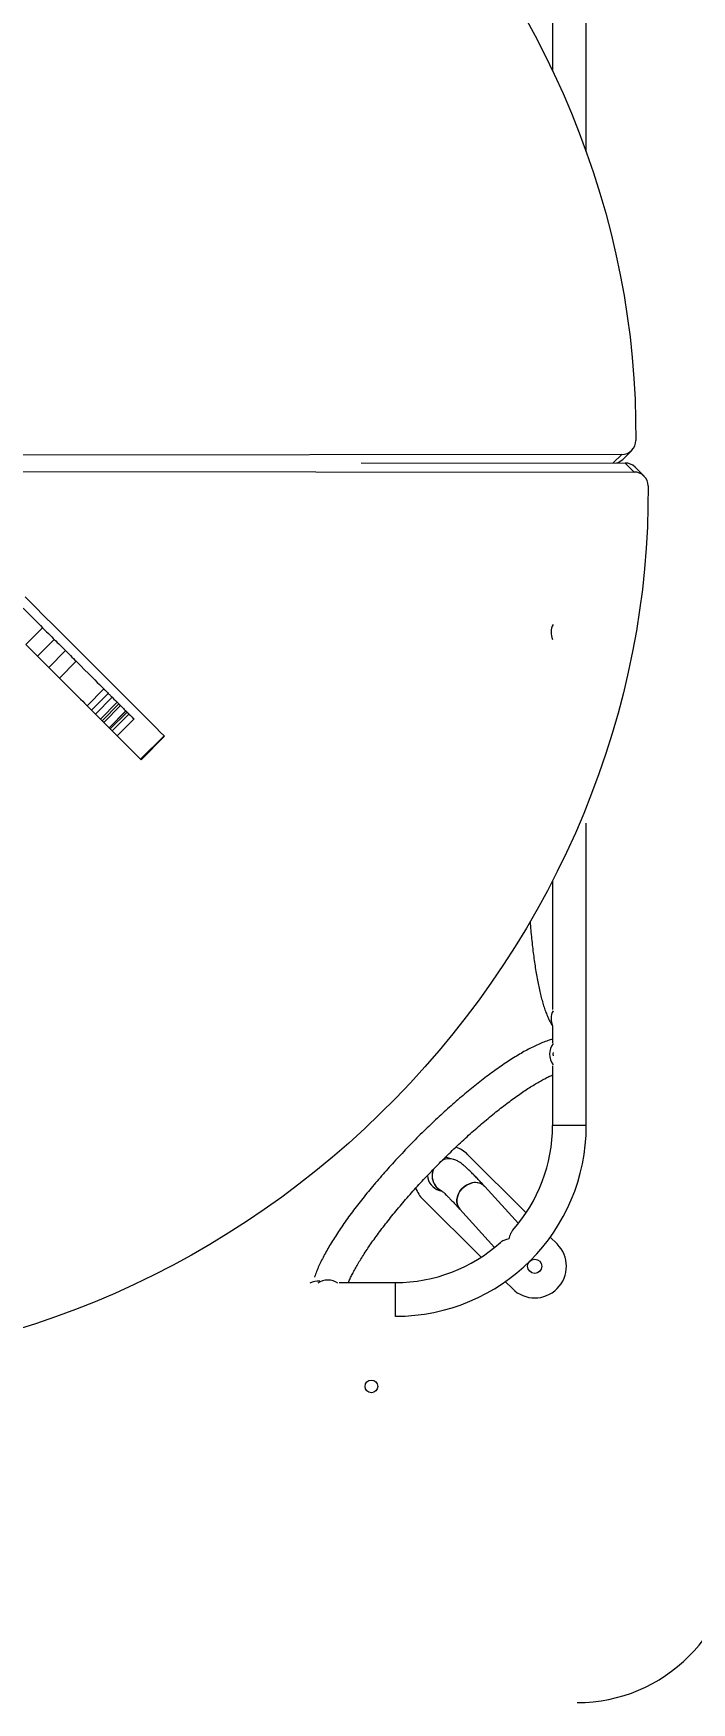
# Model space of a CAD drawing. Header units: millimetres. Extents: x -6276 to 7092, y -6092 to 4840.
# Drawn here: x -84 to 332, y 731 to 1787 of the extents above; entities that cross this region are included whole.
import ezdxf

# ---------------------------------------------------------------- set-up
doc = ezdxf.new("R2010")
doc.units = ezdxf.units.MM
doc.layers.add('DIKOM_ОБЪЕКТ', color=7, linetype='Continuous')
doc.layers.add('DIKOM_РАЗМЕР_ОБЪЕКТА', color=7, linetype='Continuous')
doc.styles.add('style1', font='arial.ttf', dxfattribs={"width": 0.8})
doc.dimstyles.new('1-50', dxfattribs={"dimtxt": 300, "dimasz": 200, "dimexe": 100, "dimexo": 0, "dimgap": 100, "dimtad": 1, "dimtxsty": 'style1', "dimcen": 200, "dimclrd": 7, "dimclre": 7, "dimclrt": 7, "dimadec": 1, "dimazin": 2, "dimtfac": 1, "dimtmove": 0, "dimatfit": 2, "dimfxl": 0, "dimlwd": 25, "dimlwe": 18, "dimarcsym": 0})

# ---------------------------------------------------------------- blocks, each defined once
blk = doc.blocks.new('*D11')
at = {"layer": 'Defpoints', "color": 0, "transparency": 16777216}
for p in [(5091.5, 2822), (5091.5, 1617.3), (-3517, 1330.8)]:
    blk.add_point(p, dxfattribs=at)
at = {"layer": 'DIKOM_РАЗМЕР_ОБЪЕКТА', "color": 7, "lineweight": 18, "transparency": 16777216}
for p, q in [((-3517, 1330.8), (-3517, 2922)), ((5091.5, 1617.3), (5091.5, 2922))]:
    blk.add_line(p, q, dxfattribs=at)
at = {"layer": 'DIKOM_РАЗМЕР_ОБЪЕКТА', "color": 7, "lineweight": 25, "transparency": 16777216}
blk.add_line((-3317, 2822), (4891.5, 2822), dxfattribs=at)
at = {"layer": 'DIKOM_РАЗМЕР_ОБЪЕКТА', "color": 7, "transparency": 16777216}
for points in [[(-3317, 2855.3), (-3317, 2788.6), (-3517, 2822)], [(4891.5, 2855.3), (4891.5, 2788.6), (5091.5, 2822)]]:
    blk.add_solid(points, dxfattribs=at)
at = {"layer": 'DIKOM_РАЗМЕР_ОБЪЕКТА', "color": 7, "transparency": 16777216, "insert": (300.5, 3075.2), "char_height": 300, "attachment_point": 5, "style": 'style1'}
blk.add_mtext('8600', dxfattribs=at)

msp = doc.modelspace()

# ---------------------------------------------------------------- linework, layer by layer
at = {"layer": 'DIKOM_ОБЪЕКТ', "color": 7, "linetype": 'Continuous', "lineweight": 15}
for p, q in [((265.439, 1711.712), (265.439, 1925.785)), ((244.139, 1870.872), (244.139, 1762.958)), ((288.464, 1517.112), (294.166, 1522.814)), ((287.871, 1520.261), (-166.034, 1519.786)), ((123.082, 1515.014), (289.976, 1514.84)), ((282.457, 1514.848), (287.871, 1520.261)), ((289.976, 1514.84), (295.677, 1509.138)), ((301.973, 1506.585), (296.271, 1512.286)), ((-142.848, 1509.596), (295.677, 1509.138)), ((-78.328, 1410.635), (-88.935, 1400.028)), ((-70.929, 1403.235), (-81.535, 1392.629)), ((-63.87, 1396.177), (-74.477, 1385.57)), ((-57.141, 1389.448), (-67.748, 1378.841)), ((-39.628, 1371.934), (-50.234, 1361.328)), ((-36.805, 1369.112), (-47.411, 1358.505)), ((-34.357, 1366.664), (-44.964, 1356.057)), ((-41.793, 1352.886), (-31.186, 1363.493)), ((-30.148, 1362.454), (-40.754, 1351.848)), ((-29.101, 1361.408), (-39.708, 1350.801)), ((-25.701, 1358.008), (-36.308, 1347.401)), ((-36.271, 1347.365), (-25.665, 1357.971)), ((-24.927, 1357.233), (-35.533, 1346.627)), ((-23.773, 1356.08), (-34.38, 1345.474)), ((-31.158, 1342.251), (-20.551, 1352.858)), ((-25.701, 1358.008), (-25.665, 1357.971)), ((-25.692, 1357.999), (-24.927, 1357.233)), ((-36.308, 1347.401), (-36.271, 1347.365)), ((-36.299, 1347.392), (-35.533, 1346.627)), ((-1.553, 1342.345), (-16.402, 1327.495)), ((-16.091, 1327.184), (-1.241, 1342.033)), ((265.439, 1095.785), (265.439, 1287.011)), ((244.139, 1250.352), (244.139, 1169.235)), ((244.139, 1158.856), (244.139, 1148.187)), ((244.139, 1133.587), (244.139, 1095.785)), ((265.439, 1095.785), (244.139, 1095.785)), ((227.36, 1040.536), (190.421, 1077.475)), ((181.567, 1074.339), (178.588, 1075.222)), ((222.503, 1033.891), (201.21, 1057.262)), ((162.137, 1049.19), (198.878, 1012.449)), ((172.537, 1054.8), (174.244, 1054.294)), ((185.465, 1042.918), (207.501, 1018.729)), ((246.99, 1020.906), (242.661, 1025.234)), ((144.724, 996.406), (109.092, 996.406)), ((144.724, 975.106), (144.724, 996.406)), ((144.789, 975.135), (144.789, 996.435)), ((214.215, 997.112), (218.705, 992.622))]:
    msp.add_line(p, q, dxfattribs=at)
at = {"layer": 'DIKOM_ОБЪЕКТ', "color": 7, "linetype": 'Continuous', "lineweight": 15, "flags": 128}
for points in [[(226.567, 1796.952), (233.058, 1785.061), (239.254, 1773.032), (245.151, 1760.871), (250.745, 1748.587), (256.032, 1736.189), (261.009, 1723.684), (265.672, 1711.08), (270.019, 1698.386), (274.047, 1685.611), (277.753, 1672.762), (281.134, 1659.849), (284.189, 1646.879), (286.914, 1633.861), (289.31, 1620.805), (291.373, 1607.717), (293.103, 1594.608), (294.498, 1581.485), (295.558, 1568.357), (296.282, 1555.234), (296.669, 1542.122), (296.719, 1529.033)], [(304.525, 1500.366), (304.475, 1487.276), (304.088, 1474.165), (303.365, 1461.042), (302.305, 1447.914), (300.91, 1434.791), (299.18, 1421.682), (297.117, 1408.594), (294.721, 1395.537), (291.995, 1382.52), (288.941, 1369.55), (285.56, 1356.636), (281.854, 1343.788), (277.826, 1331.012), (273.479, 1318.319), (268.816, 1305.715), (263.839, 1293.21), (258.551, 1280.812), (252.958, 1268.528), (247.061, 1256.367), (240.865, 1244.338), (234.374, 1232.446), (227.592, 1220.702), (220.524, 1209.112), (213.175, 1197.685), (205.549, 1186.426), (197.651, 1175.345), (189.486, 1164.448), (181.06, 1153.743), (172.379, 1143.236), (163.448, 1132.934), (154.273, 1122.845), (144.86, 1112.975), (135.215, 1103.33), (125.344, 1093.917), (115.255, 1084.742), (104.954, 1075.81), (94.447, 1067.129), (83.741, 1058.703), (72.845, 1050.539), (61.763, 1042.641), (50.505, 1035.015), (39.077, 1027.665), (27.487, 1020.597), (15.743, 1013.816), (3.852, 1007.325), (-8.178, 1001.129), (-20.338, 995.232), (-32.622, 989.638), (-45.02, 984.351), (-57.526, 979.374), (-70.129, 974.711), (-82.823, 970.363), (-95.598, 966.336)], [(-99.65, 1431.957), (-96.988, 1429.295), (-94.382, 1426.688), (-91.856, 1424.162), (-89.435, 1421.741), (-87.142, 1419.449), (-85, 1417.307), (-83.03, 1415.336), (-81.25, 1413.556), (-79.678, 1411.984), (-78.328, 1410.635)], [(-89.431, 1430.223), (-83.271, 1424.063), (-77.262, 1418.054), (-71.411, 1412.203), (-65.724, 1406.516), (-60.207, 1400.999), (-54.867, 1395.659), (-49.709, 1390.501), (-44.739, 1385.531), (-39.963, 1380.755), (-35.386, 1376.178), (-31.013, 1371.805), (-26.849, 1367.641), (-22.898, 1363.69), (-19.165, 1359.957), (-15.653, 1356.445), (-12.368, 1353.16), (-9.312, 1350.104), (-6.489, 1347.281), (-3.901, 1344.693), (-1.553, 1342.345)], [(-78.328, 1410.635), (-77.688, 1409.995), (-76.829, 1409.136), (-75.811, 1408.118), (-74.706, 1407.012), (-73.589, 1405.896), (-72.541, 1404.847), (-71.633, 1403.939), (-70.929, 1403.235)], [(-88.935, 1400.028), (-88.295, 1399.388), (-87.436, 1398.529), (-86.418, 1397.511), (-85.312, 1396.406), (-84.196, 1395.289), (-83.147, 1394.241), (-82.239, 1393.333), (-81.535, 1392.629)], [(-70.929, 1403.235), (-69.986, 1402.293), (-69.06, 1401.367), (-68.152, 1400.459), (-67.261, 1399.567), (-66.387, 1398.693), (-65.53, 1397.837), (-64.691, 1396.998), (-63.87, 1396.177)], [(-63.87, 1396.177), (-63.33, 1395.637), (-62.612, 1394.919), (-61.756, 1394.062), (-60.807, 1393.113), (-59.818, 1392.124), (-58.842, 1391.149), (-57.934, 1390.24), (-57.141, 1389.448)], [(-81.535, 1392.629), (-80.593, 1391.686), (-79.667, 1390.76), (-78.758, 1389.852), (-77.867, 1388.961), (-76.993, 1388.087), (-76.137, 1387.23), (-75.298, 1386.391), (-74.477, 1385.57)], [(-74.477, 1385.57), (-73.937, 1385.03), (-73.219, 1384.312), (-72.362, 1383.456), (-71.413, 1382.507), (-70.424, 1381.518), (-69.449, 1380.542), (-68.54, 1379.634), (-67.748, 1378.841)], [(-57.141, 1389.448), (-54.355, 1386.662), (-51.776, 1384.083), (-49.417, 1381.724), (-47.291, 1379.597), (-45.407, 1377.713), (-43.774, 1376.081), (-42.402, 1374.708), (-41.296, 1373.603), (-40.463, 1372.769), (-39.906, 1372.212), (-39.628, 1371.934)], [(-67.748, 1378.841), (-64.962, 1376.055), (-62.383, 1373.476), (-60.024, 1371.117), (-57.897, 1368.991), (-56.013, 1367.107), (-54.381, 1365.474), (-53.008, 1364.102), (-51.903, 1362.996), (-51.069, 1362.163), (-50.512, 1361.606), (-50.234, 1361.328)], [(-39.628, 1371.934), (-39.559, 1371.866), (-39.397, 1371.703), (-39.145, 1371.452), (-38.81, 1371.117), (-38.398, 1370.705), (-37.92, 1370.226), (-37.385, 1369.691), (-36.805, 1369.112)], [(-36.805, 1369.112), (-36.41, 1368.717), (-36.034, 1368.341), (-35.68, 1367.987), (-35.352, 1367.658), (-35.052, 1367.359), (-34.785, 1367.092), (-34.553, 1366.859), (-34.357, 1366.664)], [(-34.357, 1366.664), (-33.208, 1365.514), (-32.31, 1364.617), (-31.671, 1363.978), (-31.296, 1363.603), (-31.186, 1363.493)], [(-31.186, 1363.493), (-31.039, 1363.346), (-30.148, 1362.454)], [(-30.148, 1362.454), (-30.017, 1362.323), (-29.886, 1362.192), (-29.755, 1362.061), (-29.624, 1361.93), (-29.493, 1361.8), (-29.362, 1361.669), (-29.232, 1361.538), (-29.101, 1361.408)], [(-50.234, 1361.328), (-50.165, 1361.259), (-50.003, 1361.097), (-49.752, 1360.845), (-49.417, 1360.51), (-49.005, 1360.098), (-48.526, 1359.62), (-47.991, 1359.085), (-47.411, 1358.505)], [(-47.411, 1358.505), (-47.017, 1358.11), (-46.641, 1357.734), (-46.287, 1357.38), (-45.958, 1357.052), (-45.659, 1356.752), (-45.392, 1356.485), (-45.159, 1356.252), (-44.964, 1356.057)], [(-44.964, 1356.057), (-43.814, 1354.908), (-42.917, 1354.01), (-42.278, 1353.371), (-41.903, 1352.996), (-41.793, 1352.886)], [(-41.793, 1352.886), (-41.645, 1352.739), (-40.754, 1351.848)], [(-40.754, 1351.848), (-40.623, 1351.717), (-40.492, 1351.586), (-40.361, 1351.455), (-40.23, 1351.324), (-40.1, 1351.193), (-39.969, 1351.062), (-39.838, 1350.932), (-39.708, 1350.801)], [(-29.101, 1361.408), (-28.426, 1360.733), (-27.792, 1360.099), (-27.218, 1359.524), (-26.718, 1359.024), (-26.306, 1358.613), (-25.994, 1358.301), (-25.791, 1358.097), (-25.701, 1358.008)], [(-24.927, 1357.233), (-24.782, 1357.089), (-24.637, 1356.944), (-24.493, 1356.8), (-24.349, 1356.655), (-24.205, 1356.511), (-24.061, 1356.367), (-23.917, 1356.224), (-23.773, 1356.08)], [(-23.773, 1356.08), (-23.02, 1355.327), (-22.33, 1354.637), (-21.727, 1354.034), (-21.232, 1353.539), (-20.864, 1353.17), (-20.634, 1352.941), (-20.551, 1352.858), (-20.551, 1352.858)], [(-39.708, 1350.801), (-39.033, 1350.126), (-38.399, 1349.492), (-37.824, 1348.918), (-37.324, 1348.418), (-36.913, 1348.006), (-36.601, 1347.694), (-36.397, 1347.491), (-36.308, 1347.401)], [(-35.533, 1346.627), (-35.389, 1346.482), (-35.244, 1346.337), (-35.1, 1346.193), (-34.955, 1346.049), (-34.811, 1345.905), (-34.667, 1345.761), (-34.524, 1345.617), (-34.38, 1345.474)], [(-34.38, 1345.474), (-33.627, 1344.72), (-32.937, 1344.03), (-32.334, 1343.427), (-31.839, 1342.933), (-31.47, 1342.564), (-31.24, 1342.334), (-31.158, 1342.251), (-31.158, 1342.251)], [(-31.158, 1342.251), (-30.503, 1341.596), (-27.217, 1338.311), (-24.161, 1335.254), (-21.338, 1332.431), (-18.75, 1329.844), (-16.402, 1327.495)], [(-1.553, 1342.345), (-1.284, 1342.076), (-1.241, 1342.033)], [(-16.402, 1327.495), (-16.133, 1327.226), (-16.091, 1327.184)], [(201.211, 1057.261), (201.154, 1057.323), (199.936, 1058.363), (198.494, 1059.121), (196.876, 1059.571), (195.137, 1059.699), (193.337, 1059.499), (191.538, 1058.979), (189.799, 1058.156), (188.181, 1057.058), (186.738, 1055.724), (185.521, 1054.197), (184.569, 1052.53), (183.916, 1050.781), (183.584, 1049.008), (183.584, 1047.271), (183.916, 1045.631), (184.569, 1044.143), (185.467, 1042.915)], [(185.465, 1042.918), (184.569, 1044.143), (183.916, 1045.631), (183.584, 1047.271), (183.584, 1049.008), (183.916, 1050.781), (184.569, 1052.53), (185.521, 1054.197), (186.738, 1055.724), (188.181, 1057.058), (189.799, 1058.156), (191.538, 1058.979), (193.337, 1059.499)]]:
    msp.add_lwpolyline(points, dxfattribs=at)
at = {"layer": 'DIKOM_ОБЪЕКТ', "color": 7, "linetype": 'Continuous', "lineweight": 15}
for centre, radius in [((232.848, 1006.764), 4.5), ((129.587, 930.796), 4)]:
    msp.add_circle(centre, radius, dxfattribs=at)
for centre, radius, start, end in [((287.977, 1529.002), 8.742, 269.304859, 0.200127), ((282.343, 1523.255), 8.672, 284.12145, 314.897794), ((290.064, 1506.021), 8.819, 45.270935, 90.575462), ((295.783, 1500.396), 8.742, 359.80025, 90.694764), ((253.485, 1407.654), 10.313, 150.733371, 205.208611), ((253.485, 1163.282), 10.313, 150.733371, 205.208611), ((253.279, 1140.941), 11.071, 142.889289, 217.266188), ((253.182, 1140.941), 8.785, 173.276784, 186.878692), ((144.789, 1095.785), 120.65, 270, 0), ((144.789, 1095.785), 99.35, 318.271191, 0), ((176.279, 1063.332), 20, 45, 70.584593), ((178.578, 1064.107), 10.646, 156.932939, 243.034146), ((178.629, 1064.102), 10.695, 157.192538, 179.860708), ((178.565, 1064.201), 10.574, 73.460851, 113.168382), ((178.565, 1064.199), 10.575, 73.507942, 112.665826), ((175.588, 1065.097), 10.56, 73.494111, 87.31468), ((176.279, 1063.332), 20, 200.796571, 225), ((175.566, 1064.967), 10.609, 184.299431, 253.410189), ((178.547, 1064.085), 10.613, 179.770047, 243.500358), ((195.336, 1051.558), 8.188, 44.157492, 104.125878), ((144.789, 1095.785), 99.35, 270, 311.951417), ((232.848, 1006.764), 20, 225, 45), ((95.818, 986.858), 10.515, 84.088009, 118.978296), ((102.02, 987.009), 11.083, 54.809841, 125.187343), ((259.587, 830.796), 100, 270, 0)]:
    msp.add_arc(centre, radius, start, end, dxfattribs=at)
for points, knots in [([(229.908, 1224.713), (229.942, 1224.283), (230.122, 1222.023), (230.473, 1217.991), (230.995, 1212.718), (231.567, 1207.596), (232.189, 1202.635), (232.861, 1197.848), (233.582, 1193.243), (234.352, 1188.829), (235.173, 1184.613), (236.046, 1180.599), (236.976, 1176.789), (237.968, 1173.181), (239.036, 1169.767), (240.196, 1166.534), (241.493, 1163.466), (242.773, 1160.862), (243.743, 1159.345), (244.139, 1158.726)], [0.660533867, 0.660533867, 0.660533867, 0.660533867, 0.665300426, 0.685634655, 0.706000391, 0.726404813, 0.746856798, 0.767367506, 0.787951208, 0.808626488, 0.829417987, 0.850359049, 0.871495748, 0.892893143, 0.914644912, 0.936887064, 0.959810275, 0.98362514, 1, 1, 1, 1]), ([(244.139, 1150.344), (243.188, 1150.078), (241.116, 1149.497), (237.832, 1148.272), (234.298, 1146.762), (230.694, 1145.022), (227.023, 1143.079), (223.28, 1140.941), (219.46, 1138.613), (215.563, 1136.103), (211.589, 1133.416), (207.543, 1130.557), (203.43, 1127.534), (199.257, 1124.354), (195.032, 1121.024), (190.763, 1117.551), (186.46, 1113.946), (182.132, 1110.217), (177.791, 1106.372), (173.446, 1102.423), (169.108, 1098.38), (164.788, 1094.252), (160.498, 1090.051), (156.247, 1085.786), (152.048, 1081.471), (147.911, 1077.115), (143.846, 1072.73), (139.866, 1068.328), (135.978, 1063.919), (132.195, 1059.515), (128.526, 1055.127), (124.979, 1050.764), (121.565, 1046.439), (118.291, 1042.16), (115.166, 1037.938), (112.198, 1033.78), (109.394, 1029.695), (106.76, 1025.691), (104.304, 1021.771), (102.03, 1017.942), (99.943, 1014.203), (98.052, 1010.556), (96.354, 1006.99), (94.891, 1003.509), (93.964, 1001.136), (93.606, 999.944), (93.581, 999.859)], [0, 0, 0, 0, 0.02167418, 0.04724778, 0.0724728, 0.09721368, 0.12151813, 0.14547015, 0.16914586, 0.19260563, 0.21589572, 0.23905136, 0.26209956, 0.28506128, 0.30795299, 0.3307878, 0.35357632, 0.37632725, 0.39904786, 0.42174434, 0.44442201, 0.4670856, 0.48973939, 0.51238734, 0.53503322, 0.55768022, 0.58033132, 0.60299034, 0.62566127, 0.64834846, 0.67105673, 0.69379152, 0.71655914, 0.73936701, 0.762224, 0.78514088, 0.80813094, 0.83121078, 0.85440143, 0.87772982, 0.9012309, 0.92495027, 0.94894742, 0.97329851, 0.99809424, 1, 1, 1, 1]), ([(115.024, 996.406), (115.129, 996.666), (115.526, 997.654), (116.419, 999.594), (117.71, 1002.218), (119.228, 1005.068), (120.955, 1008.109), (122.891, 1011.33), (125.03, 1014.714), (127.366, 1018.246), (129.892, 1021.91), (132.6, 1025.692), (135.48, 1029.576), (138.524, 1033.548), (141.722, 1037.594), (145.062, 1041.699), (148.536, 1045.85), (152.131, 1050.033), (155.836, 1054.232), (159.639, 1058.436), (163.528, 1062.63), (167.492, 1066.801), (171.517, 1070.935), (175.59, 1075.019), (179.7, 1079.041), (183.832, 1082.987), (187.973, 1086.845), (192.11, 1090.602), (196.23, 1094.248), (200.318, 1097.77), (204.363, 1101.157), (208.348, 1104.398), (212.262, 1107.483), (216.09, 1110.402), (219.817, 1113.145), (223.43, 1115.704), (226.914, 1118.069), (230.254, 1120.234), (233.434, 1122.192), (236.44, 1123.937), (239.249, 1125.46), (241.841, 1126.766), (243.384, 1127.456), (244.139, 1127.794)], [0, 0, 0, 0, 0.00818364, 0.03115397, 0.05454496, 0.07828952, 0.10232832, 0.12661059, 0.1510937, 0.17574238, 0.20052762, 0.2254256, 0.25041677, 0.27548503, 0.30061704, 0.32580164, 0.35102945, 0.37629248, 0.4015838, 0.42689737, 0.45222777, 0.47757009, 0.50291975, 0.52827238, 0.55362285, 0.57896631, 0.6042983, 0.62961407, 0.65490846, 0.68017573, 0.70540941, 0.73060204, 0.75574495, 0.78082791, 0.80583871, 0.83076271, 0.85558214, 0.8802754, 0.90481608, 0.92917191, 0.95330356, 0.97716341, 1, 1, 1, 1]), ([(201.21, 1057.262), (200.797, 1057.714), (199.585, 1059.041), (197.682, 1061.089), (195.548, 1063.335), (193.55, 1065.381), (191.672, 1067.238), (189.889, 1068.922), (188.125, 1070.481), (186.559, 1071.732), (185.169, 1072.683), (184.034, 1073.338), (182.984, 1073.844), (182.127, 1074.17), (181.632, 1074.319), (181.567, 1074.339)], [0, 0, 0, 0, 0.05075897, 0.14908489, 0.24795192, 0.34786276, 0.4494065, 0.55371154, 0.66326775, 0.78505346, 0.8636504, 0.91303247, 0.95580259, 0.99419017, 1, 1, 1, 1]), ([(173.76, 1054.674), (173.758, 1054.675), (173.75, 1054.681), (173.971, 1054.519), (174.398, 1054.173), (175.069, 1053.594), (175.974, 1052.768), (177.117, 1051.676), (178.487, 1050.318), (180.072, 1048.697), (181.861, 1046.818), (183.667, 1044.883), (184.922, 1043.511), (185.465, 1042.918)], [0, 0, 0, 0, 0.03485532, 0.10408758, 0.18289412, 0.27083641, 0.36670337, 0.46888257, 0.57577359, 0.68604269, 0.7986904, 0.91301054, 1, 1, 1, 1]), ([(216.449, 1024.124), (216.444, 1024.123), (215.523, 1023.909), (213.782, 1023.364), (211.917, 1022.462), (211.088, 1021.746), (210.822, 1021.516)], [0, 0, 0, 0, 0.00233458, 0.39865728, 0.80662261, 1, 1, 1, 1]), ([(219.278, 1029.957), (219.071, 1029.741), (218.425, 1029.062), (217.424, 1027.17), (216.759, 1025.331), (216.45, 1024.13), (216.449, 1024.124)], [0, 0, 0, 0, 0.15812623, 0.49549239, 0.99771762, 1, 1, 1, 1])]:
    msp.add_open_spline(points, degree=3, knots=knots, dxfattribs=at)

# ---------------------------------------------------------------- dimensions: what is measured, and where the dimension line sits
at = {"layer": 'DIKOM_РАЗМЕР_ОБЪЕКТА'}
dim = msp.add_linear_dim(base=(5091.516, 2821.983), p1=(-3517.007, 1330.796), p2=(5091.516, 1617.296), text='8600', dimstyle='1-50', dxfattribs=at)
dim.commit()
dim.dimension.update_dxf_attribs({"geometry": '*D11', "text_midpoint": (300.537, 2821.983), "dimtype": 160})

doc.saveas('drawing.dxf')
